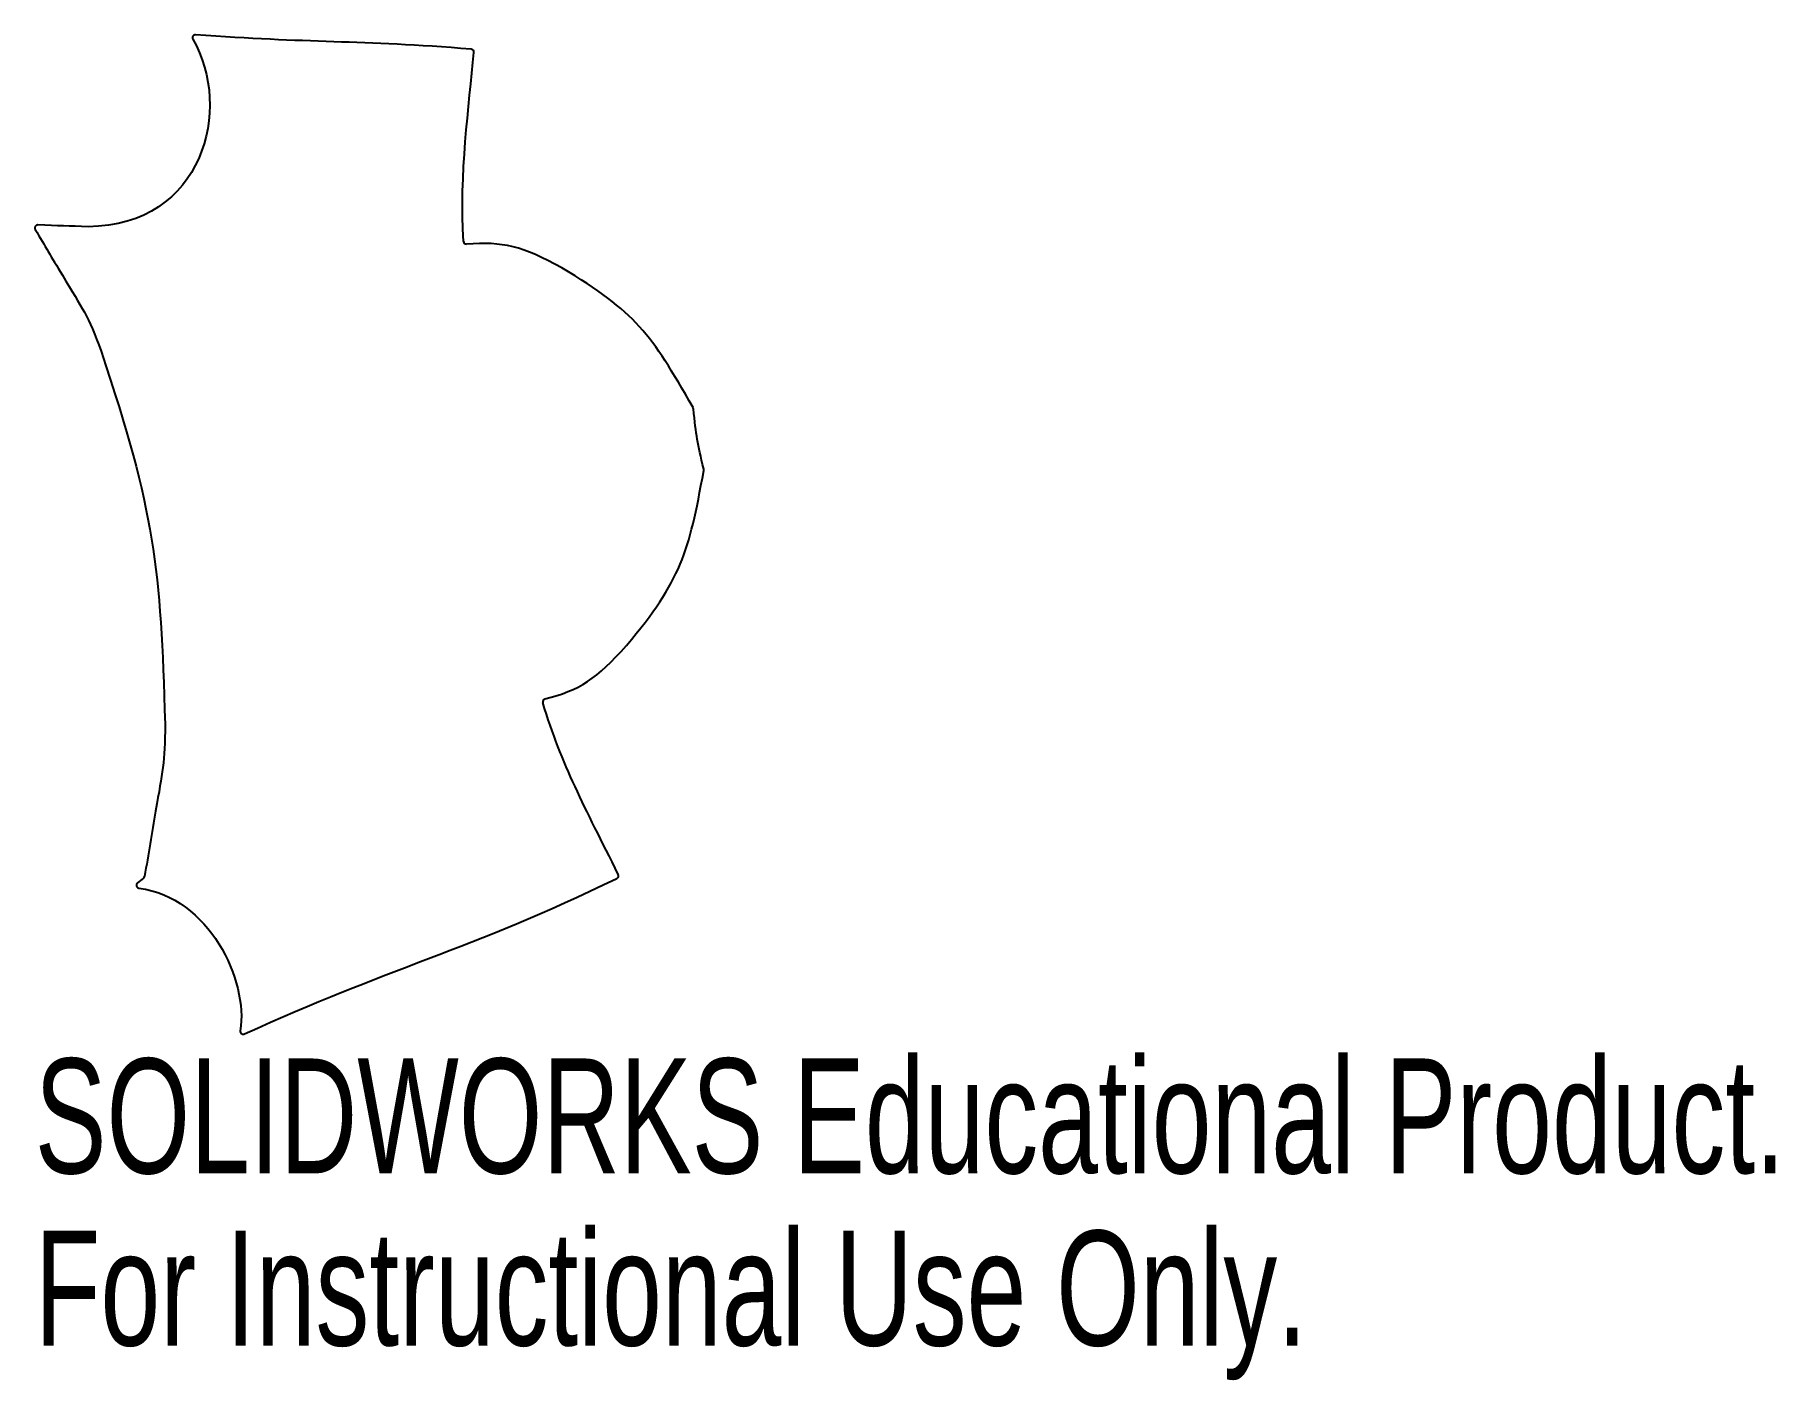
# Model space of a CAD drawing. Header units: millimetres. Extents: x 33.2 to 106.4, y -40 to 16.7.
import ezdxf

# ---------------------------------------------------------------- set-up
doc = ezdxf.new("R2010")
doc.units = ezdxf.units.MM
doc.styles.add('SLDTEXTSTYLE0', font='TXT', dxfattribs={"width": 0.7})

msp = doc.modelspace()

# ---------------------------------------------------------------- linework, layer by layer
at = {"color": 7, "linetype": 'Continuous', "lineweight": 25}
for centre, start, end in [((39.923, 16.529), 85.6572, 210.25119), ((51.52, 15.922), 354.818, 85.29337), ((33.286, 8.525), 87.72421, 210.44102), ((51.331, 7.967), 183.63282, 274.53204), ((60.763, 0.902), 5.93782, 29.71465), ((61.201, -1.665), 349.61619, 13.38436), ((54.668, -11.423), 103.93756, 196.90879), ((37.561, -19.144), 128.04952, 262.6814), ((37.66, -18.749), 308.04952, 350.23492), ((57.611, -18.742), 295.93078, 26.34542), ((41.935, -25.292), 170.86438, 294.73064)]:
    msp.add_arc(centre, 0.125, start, end, dxfattribs=at)
for points in [[(39.815, 16.466), (41.509, 13.565), (40.249, 8.611), (35.401, 8.576)], [(51.53, 16.047), (46.881, 16.431), (44.622, 16.301), (39.932, 16.653)], [(51.206, 7.959), (51.029, 10.759), (51.443, 13.666), (51.644, 15.911)], [(33.179, 8.462), (33.621, 7.709), (33.821, 7.372), (34.322, 6.535)], [(35.401, 8.576), (34.621, 8.599), (34.123, 8.618), (33.291, 8.65)], [(55.346, 6.843), (53.707, 7.753), (52.848, 7.962), (51.34, 7.842)], [(60.871, 0.964), (59.1, 4.068), (58.472, 4.977), (55.346, 6.843)], [(34.322, 6.535), (35.163, 5.135), (35.407, 4.842), (35.953, 3.336)], [(35.953, 3.336), (38.204, -3.409), (38.464, -5.782), (38.645, -12.363)], [(61.322, -1.636), (61.059, -0.528), (61.005, -0.219), (60.887, 0.915)], [(58.07, -9.054), (60.394, -6.258), (60.682, -5.191), (61.324, -1.687)], [(54.638, -11.302), (56.077, -10.944), (56.833, -10.449), (58.07, -9.054)], [(57.723, -18.686), (56.31, -15.832), (55.353, -14.105), (54.549, -11.459)], [(38.645, -12.363), (38.651, -14), (38.532, -14.355), (38.248, -16.022)], [(38.248, -16.022), (38.094, -16.938), (37.941, -17.852), (37.783, -18.77)], [(37.737, -18.847), (37.652, -18.913), (37.568, -18.979), (37.483, -19.045)], [(41.987, -25.406), (47.963, -22.658), (51.462, -21.868), (57.665, -18.854)], [(37.545, -19.268), (40.485, -19.645), (42.156, -23.142), (41.812, -25.272)]]:
    msp.add_open_spline(points, degree=3, dxfattribs=at)

# ---------------------------------------------------------------- texts
at = {"color": 7, "linetype": 'Continuous', "char_height": 4.83362, "attachment_point": 1, "style": 'SLDTEXTSTYLE0'}
for s, insert in [('SOLIDWORKS Educational Product.', (33.161, -26.437)), ('For Instructional Use Only.', (33.161, -33.687))]:
    msp.add_mtext(s, dxfattribs=dict(at, insert=insert))

doc.saveas('drawing.dxf')
